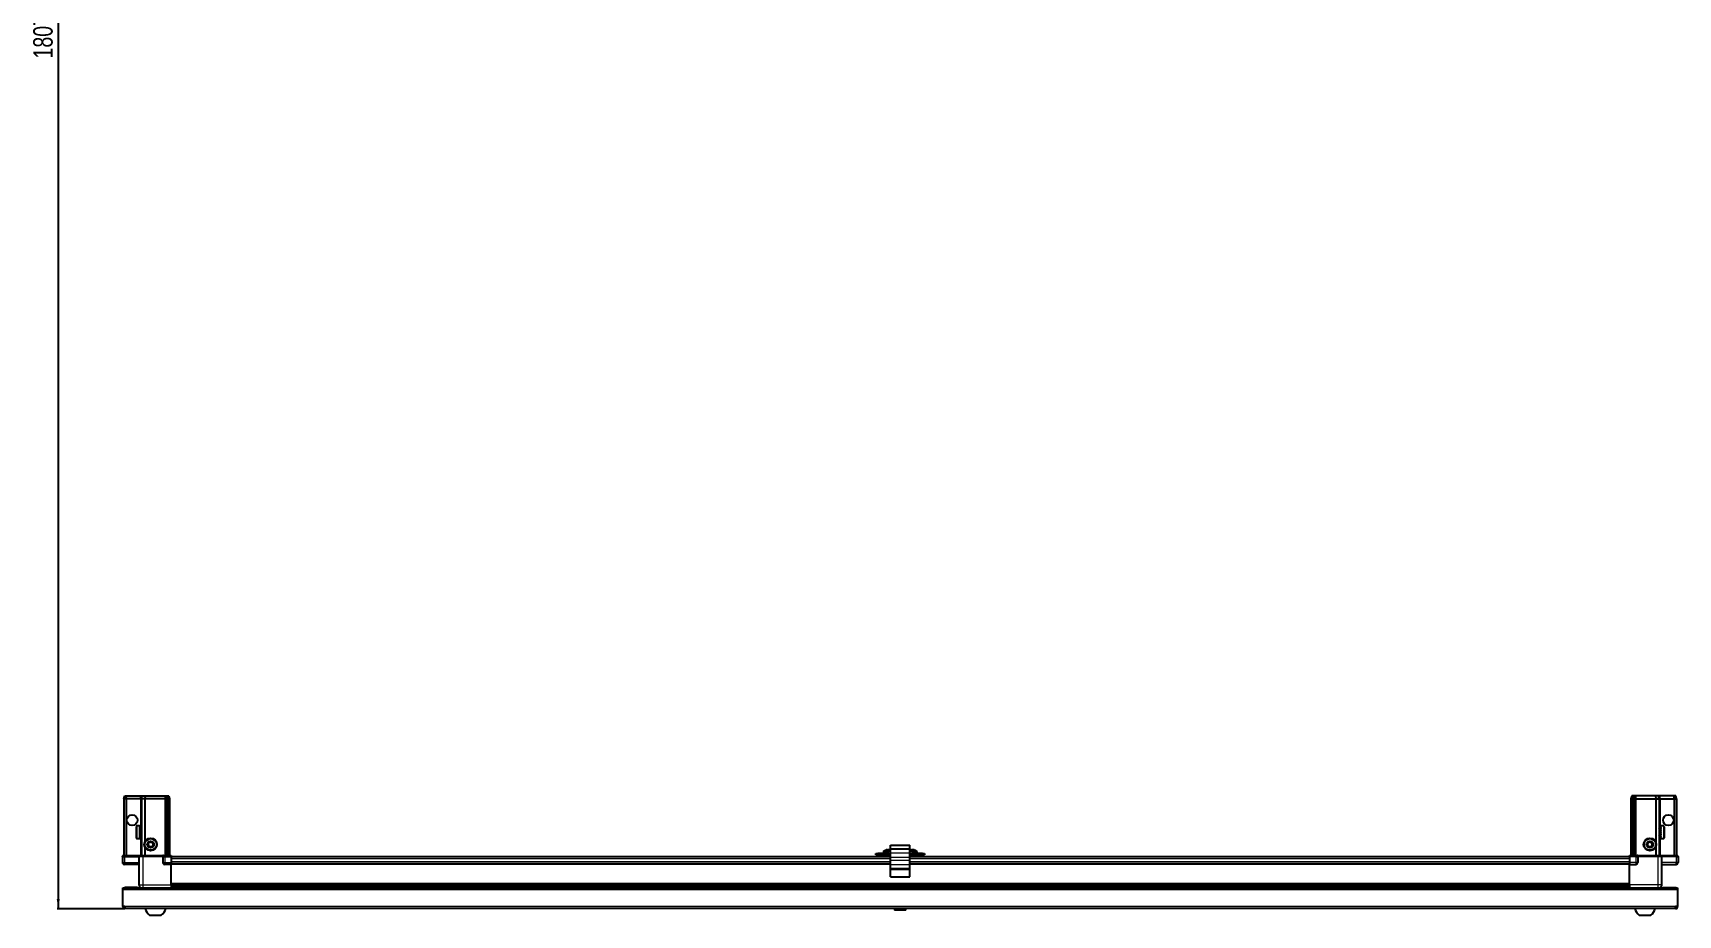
# Model space of a CAD drawing. Header units: millimetres. Extents: x 1132 to 6872, y -1199 to 2270.
# Drawn here: x 1220 to 2912, y -1199 to -292 of the extents above; entities that cross this region are included whole.
import ezdxf

# ---------------------------------------------------------------- set-up
doc = ezdxf.new("R2010")
doc.units = ezdxf.units.MM
doc.layers.add('FORMAT', color=7, linetype='Continuous')
doc.styles.add('SLDTEXTSTYLE0', font='TXT', dxfattribs={"width": 0.75})
doc.dimstyles.new('SLDDIMSTYLE0', dxfattribs={"dimtxt": 20, "dimasz": 10, "dimexe": 0, "dimexo": 0.0625, "dimgap": 5, "dimtad": 2, "dimdec": 1, "dimrnd": 1e-09, "dimzin": 12, "dimdsep": 46, "dimtxsty": 'SLDTEXTSTYLE0', "dimsah": 1, "dimcen": 0.09, "dimadec": 0, "dimazin": 3, "dimtfac": 1, "dimtofl": 0, "dimtmove": 0, "dimatfit": 3, "dimfxl": 0, "dimfrac": 2, "dimtolj": 1, "dimtzin": 12, "dimarcsym": 0})

# ---------------------------------------------------------------- blocks, each defined once
blk = doc.blocks.new('_D_11')
at = {"layer": 'FORMAT'}
for p, q in [((2106.7, 614.4), (1245.5, 614.4)), ((1246.5, 614.4), (1246.5, -1192.6)), ((1315.1, -1192.6), (1245.5, -1192.6))]:
    blk.add_line(p, q, dxfattribs=at)
for points in [[(1246.5, 614.4), (1244.9, 604.4), (1248, 604.4)], [(1246.5, -1192.6), (1248, -1182.6), (1244.9, -1182.6)]]:
    blk.add_solid(points, dxfattribs=at)
at = {"layer": 'FORMAT', "insert": (1220.7, -318.6), "char_height": 20, "attachment_point": 1, "rotation": 90, "style": 'SLDTEXTSTYLE0'}
blk.add_mtext('1807', dxfattribs=at)

msp = doc.modelspace()

# ---------------------------------------------------------------- linework, layer by layer
at = {"color": 7, "linetype": 'Continuous', "lineweight": 25}
for p, q in [((1313.99, -1079.56), (1314.79, -1076.56)), ((1316.49, -1079.56), (1313.99, -1079.56)), ((1313.99, -1079.56), (1313.99, -1137.86)), ((1314.79, -1076.56), (1316.64, -1076.56)), ((1316.49, -1079.56), (1316.64, -1076.56)), ((1330.99, -1079.56), (1316.49, -1079.56)), ((1316.49, -1079.56), (1316.49, -1137.86)), ((1316.64, -1076.56), (1330.99, -1076.56)), ((1330.99, -1076.56), (1332.79, -1076.56)), ((1331.99, -1079.56), (1330.99, -1079.56)), ((1331.99, -1079.56), (1332.79, -1076.56)), ((1335.49, -1079.56), (1331.99, -1079.56)), ((1331.99, -1079.56), (1331.99, -1137.86)), ((1332.79, -1076.56), (1335.82, -1076.56)), ((1335.82, -1076.56), (1335.49, -1079.56)), ((1355.99, -1079.56), (1335.49, -1079.56)), ((1335.49, -1079.56), (1335.49, -1124.06)), ((1335.82, -1076.56), (1355.99, -1076.56)), ((1355.99, -1076.56), (1357.79, -1076.56)), ((1356.99, -1079.56), (1355.99, -1079.56)), ((1357.79, -1076.56), (1356.99, -1079.56)), ((1357.99, -1079.56), (1356.99, -1079.56)), ((1356.99, -1079.56), (1356.99, -1137.86)), ((1357.79, -1076.56), (1358.53, -1076.56)), ((1358.53, -1076.56), (1357.99, -1079.56)), ((1359.49, -1079.56), (1357.99, -1079.56)), ((1357.99, -1079.56), (1357.99, -1137.86)), ((1358.53, -1076.56), (1359.03, -1076.56)), ((1359.03, -1076.56), (1359.49, -1079.56)), ((1359.03, -1076.56), (1360.18, -1076.56)), ((1359.49, -1079.56), (1359.49, -1137.86)), ((1360.99, -1079.56), (1359.49, -1079.56)), ((1360.18, -1076.56), (1360.99, -1079.56)), ((1360.99, -1079.56), (1360.99, -1137.86)), ((2864.79, -1076.56), (2863.99, -1079.56)), ((2863.99, -1079.56), (2865.49, -1079.56)), ((2863.99, -1079.56), (2863.99, -1137.86)), ((2865.94, -1076.56), (2864.79, -1076.56)), ((2865.94, -1076.56), (2865.49, -1079.56)), ((2865.49, -1079.56), (2866.99, -1079.56)), ((2865.49, -1079.56), (2865.49, -1137.86)), ((2866.44, -1076.56), (2865.94, -1076.56)), ((2866.44, -1076.56), (2866.99, -1079.56)), ((2867.18, -1076.56), (2866.44, -1076.56)), ((2866.99, -1079.56), (2867.99, -1079.56)), ((2866.99, -1079.56), (2866.99, -1137.86)), ((2867.18, -1076.56), (2867.99, -1079.56)), ((2868.99, -1076.56), (2867.18, -1076.56)), ((2867.99, -1079.56), (2867.99, -1137.86)), ((2867.99, -1079.56), (2868.99, -1079.56)), ((2889.16, -1076.56), (2868.99, -1076.56)), ((2868.99, -1079.56), (2889.49, -1079.56)), ((2889.16, -1076.56), (2889.49, -1079.56)), ((2892.18, -1076.56), (2889.16, -1076.56)), ((2889.49, -1079.56), (2889.49, -1124.06)), ((2889.49, -1079.56), (2892.99, -1079.56)), ((2892.99, -1079.56), (2892.18, -1076.56)), ((2893.99, -1076.56), (2892.18, -1076.56)), ((2892.99, -1079.56), (2892.99, -1137.86)), ((2892.99, -1079.56), (2893.99, -1079.56)), ((2908.33, -1076.56), (2893.99, -1076.56)), ((2893.99, -1079.56), (2908.49, -1079.56)), ((2908.49, -1079.56), (2908.33, -1076.56)), ((2910.18, -1076.56), (2908.33, -1076.56)), ((2908.49, -1079.56), (2908.49, -1137.86)), ((2908.49, -1079.56), (2910.99, -1079.56)), ((2910.99, -1079.56), (2910.18, -1076.56)), ((2910.99, -1079.56), (2910.99, -1137.86)), ((1326.79, -1119.76), (1326.79, -1108.36)), ((1329.99, -1107.56), (1327.59, -1107.56)), ((1329.99, -1107.56), (1329.99, -1107.57)), ((1329.99, -1107.57), (1330.49, -1107.57)), ((1329.99, -1107.76), (1330.49, -1107.76)), ((1329.99, -1107.76), (1329.99, -1107.97)), ((1329.99, -1107.97), (1330.49, -1107.97)), ((1329.99, -1108.55), (1330.49, -1108.55)), ((1329.99, -1108.55), (1329.99, -1108.98)), ((1329.99, -1108.98), (1330.49, -1108.98)), ((1329.99, -1109.88), (1330.49, -1109.88)), ((1329.99, -1109.88), (1329.99, -1110.48)), ((1329.99, -1110.48), (1330.49, -1110.48)), ((1329.99, -1111.63), (1330.49, -1111.63)), ((1329.99, -1111.63), (1329.99, -1112.33)), ((1329.99, -1112.33), (1330.49, -1112.33)), ((1329.99, -1113.61), (1330.49, -1113.61)), ((1329.99, -1113.61), (1329.99, -1114.35)), ((1329.99, -1113.76), (1330.49, -1113.76)), ((1329.99, -1114.26), (1330.49, -1114.26)), ((1329.99, -1114.35), (1330.49, -1114.35)), ((1329.99, -1115.64), (1330.49, -1115.64)), ((1329.99, -1115.64), (1329.99, -1116.34)), ((1329.99, -1116.34), (1330.49, -1116.34)), ((1330.49, -1107.76), (1330.49, -1107.57)), ((1330.49, -1107.97), (1330.49, -1107.76)), ((1330.49, -1108.55), (1330.49, -1107.97)), ((1330.49, -1108.98), (1330.49, -1108.55)), ((1330.49, -1109.88), (1330.49, -1108.98)), ((1330.59, -1109.66), (1330.49, -1109.66)), ((1330.49, -1110.48), (1330.49, -1109.88)), ((1330.49, -1111.63), (1330.49, -1110.48)), ((1330.49, -1112.33), (1330.49, -1111.63)), ((1330.49, -1113.61), (1330.49, -1112.33)), ((1330.49, -1113.76), (1330.49, -1113.61)), ((1330.49, -1114.35), (1330.49, -1114.26)), ((1330.49, -1115.64), (1330.49, -1114.35)), ((1330.49, -1116.34), (1330.49, -1115.64)), ((1330.49, -1117.51), (1330.49, -1116.34)), ((1330.59, -1118.46), (1330.59, -1109.66)), ((1331.47, -1110.75), (1330.99, -1110.06)), ((1330.99, -1118.06), (1330.99, -1110.06)), ((1331.96, -1110.06), (1331.47, -1110.75)), ((1331.47, -1117.37), (1331.47, -1110.75)), ((1331.99, -1110.06), (1331.96, -1110.06)), ((1331.96, -1118.06), (1331.96, -1110.06)), ((2893.02, -1110.06), (2892.99, -1110.06)), ((2893.5, -1110.75), (2893.02, -1110.06)), ((2893.02, -1110.06), (2893.02, -1118.06)), ((2893.99, -1110.06), (2893.5, -1110.75)), ((2893.5, -1110.75), (2893.5, -1117.37)), ((2893.99, -1110.06), (2893.99, -1118.06)), ((2894.49, -1109.66), (2894.39, -1109.66)), ((2894.39, -1109.66), (2894.39, -1118.46)), ((2897.39, -1107.56), (2894.49, -1107.56)), ((2894.99, -1107.56), (2894.49, -1107.56)), ((2894.49, -1107.56), (2894.49, -1107.61)), ((2894.49, -1107.61), (2894.49, -1107.9)), ((2894.99, -1107.61), (2894.49, -1107.61)), ((2894.99, -1107.9), (2894.49, -1107.9)), ((2894.49, -1107.9), (2894.49, -1108.17)), ((2894.99, -1108.17), (2894.49, -1108.17)), ((2894.49, -1108.17), (2894.49, -1108.83)), ((2894.99, -1108.83), (2894.49, -1108.83)), ((2894.49, -1108.83), (2894.49, -1109.3)), ((2894.49, -1109.3), (2894.49, -1110.28)), ((2894.99, -1109.3), (2894.49, -1109.3)), ((2894.99, -1110.28), (2894.49, -1110.28)), ((2894.49, -1110.28), (2894.49, -1110.91)), ((2894.49, -1110.91), (2894.49, -1112.1)), ((2894.99, -1110.91), (2894.49, -1110.91)), ((2894.99, -1112.1), (2894.49, -1112.1)), ((2894.49, -1112.1), (2894.49, -1112.73)), ((2894.99, -1112.73), (2894.49, -1112.73)), ((2894.49, -1112.82), (2894.49, -1114.11)), ((2894.99, -1112.82), (2894.49, -1112.82)), ((2894.99, -1114.11), (2894.49, -1114.11)), ((2894.99, -1114.59), (2894.49, -1114.59)), ((2894.49, -1114.59), (2894.49, -1114.85)), ((2894.49, -1114.85), (2894.49, -1116.12)), ((2894.99, -1114.85), (2894.49, -1114.85)), ((2894.99, -1116.12), (2894.49, -1116.12)), ((2894.49, -1116.12), (2894.49, -1116.8)), ((2894.99, -1107.61), (2894.99, -1107.56)), ((2894.99, -1108.17), (2894.99, -1107.9)), ((2894.99, -1109.3), (2894.99, -1108.83)), ((2894.99, -1110.91), (2894.99, -1110.28)), ((2894.99, -1112.82), (2894.99, -1112.1)), ((2894.99, -1114.85), (2894.99, -1114.11)), ((2894.99, -1116.8), (2894.99, -1116.12)), ((2898.19, -1108.36), (2898.19, -1119.76)), ((1327.59, -1120.56), (1329.99, -1120.56)), ((1329.99, -1117.51), (1330.49, -1117.51)), ((1329.99, -1117.51), (1329.99, -1118.11)), ((1329.99, -1118.11), (1330.49, -1118.11)), ((1329.99, -1119.04), (1330.49, -1119.04)), ((1329.99, -1119.04), (1329.99, -1119.48)), ((1329.99, -1119.48), (1330.49, -1119.48)), ((1329.99, -1120.09), (1330.49, -1120.09)), ((1329.99, -1120.09), (1329.99, -1120.33)), ((1329.99, -1120.33), (1330.49, -1120.33)), ((1329.99, -1120.55), (1330.49, -1120.55)), ((1329.99, -1120.55), (1329.99, -1120.56)), ((1329.99, -1120.56), (1330.49, -1120.56)), ((1330.49, -1118.11), (1330.49, -1117.51)), ((1330.49, -1119.04), (1330.49, -1118.11)), ((1330.49, -1118.46), (1330.59, -1118.46)), ((1330.49, -1119.48), (1330.49, -1119.04)), ((1330.49, -1120.09), (1330.49, -1119.48)), ((1330.49, -1120.33), (1330.49, -1120.09)), ((1330.49, -1120.55), (1330.49, -1120.33)), ((1330.49, -1120.56), (1330.49, -1120.55)), ((1330.99, -1118.06), (1331.47, -1117.37)), ((1331.47, -1117.37), (1331.96, -1118.06)), ((1331.96, -1118.06), (1331.99, -1118.06)), ((1335.49, -1129.06), (1335.49, -1137.86)), ((2101.16, -1132.23), (2101.16, -1132.23)), ((2102.49, -1127.21), (2122.49, -1127.21)), ((2102.49, -1131.21), (2102.49, -1127.21)), ((2102.49, -1131.21), (2122.49, -1131.21)), ((2102.49, -1135.2), (2102.49, -1131.21)), ((2122.49, -1131.21), (2122.49, -1127.21)), ((2122.49, -1135.2), (2122.49, -1131.21)), ((2126.16, -1132.23), (2126.16, -1132.23)), ((2889.49, -1129.06), (2889.49, -1137.86)), ((2892.99, -1118.06), (2893.02, -1118.06)), ((2893.02, -1118.06), (2893.5, -1117.37)), ((2893.5, -1117.37), (2893.99, -1118.06)), ((2894.39, -1118.46), (2894.49, -1118.46)), ((2894.49, -1116.8), (2894.49, -1117.92)), ((2894.99, -1116.8), (2894.49, -1116.8)), ((2894.99, -1117.92), (2894.49, -1117.92)), ((2894.49, -1117.92), (2894.49, -1118.49)), ((2894.49, -1118.49), (2894.49, -1119.35)), ((2894.99, -1118.49), (2894.49, -1118.49)), ((2894.99, -1119.35), (2894.49, -1119.35)), ((2894.49, -1119.35), (2894.49, -1119.74)), ((2894.49, -1119.74), (2894.49, -1120.26)), ((2894.99, -1119.74), (2894.49, -1119.74)), ((2894.99, -1120.26), (2894.49, -1120.26)), ((2894.49, -1120.26), (2894.49, -1120.44)), ((2894.49, -1120.44), (2894.49, -1120.56)), ((2894.99, -1120.44), (2894.49, -1120.44)), ((2894.49, -1120.56), (2897.39, -1120.56)), ((2894.99, -1118.49), (2894.99, -1117.92)), ((2894.99, -1119.74), (2894.99, -1119.35)), ((2894.99, -1120.44), (2894.99, -1120.26)), ((1312.99, -1137.86), (1312.49, -1138.73)), ((1312.49, -1139.06), (1312.49, -1138.73)), ((1312.49, -1139.06), (1314.49, -1139.06)), ((1312.49, -1139.06), (1312.49, -1145.06)), ((1314.49, -1137.86), (1312.99, -1137.86)), ((1314.49, -1137.86), (1329.29, -1137.86)), ((1329.29, -1139.06), (1314.49, -1139.06)), ((1314.49, -1139.06), (1329.29, -1139.06)), ((1329.49, -1147.06), (1314.49, -1147.06)), ((1329.29, -1137.86), (1329.49, -1137.86)), ((1329.49, -1139.06), (1329.29, -1139.06)), ((1329.49, -1139.06), (1329.49, -1137.86)), ((1329.49, -1137.86), (1333.49, -1137.86)), ((1333.49, -1139.06), (1329.49, -1139.06)), ((1329.49, -1139.06), (1329.49, -1168.06)), ((1333.49, -1137.86), (1353.79, -1137.86)), ((1353.79, -1139.06), (1333.49, -1139.06)), ((1353.79, -1137.86), (1353.99, -1137.86)), ((1353.99, -1139.06), (1353.79, -1139.06)), ((1353.99, -1139.06), (1353.99, -1137.86)), ((1354.67, -1137.86), (1353.99, -1137.86)), ((1353.99, -1139.06), (1355.99, -1139.06)), ((1353.99, -1139.06), (1353.99, -1145.06)), ((1354.67, -1137.86), (1362.49, -1137.86)), ((1362.49, -1138.73), (1355.99, -1138.73)), ((1362.49, -1139.06), (1355.99, -1139.06)), ((1355.99, -1139.06), (1362.49, -1139.06)), ((1362.49, -1147.06), (1355.99, -1147.06)), ((1362.49, -1137.86), (1362.49, -1138.73)), ((1362.49, -1138.73), (1362.49, -1138.73)), ((1362.49, -1139.06), (1362.49, -1138.73)), ((1362.49, -1139.06), (1362.49, -1139.06)), ((1362.49, -1139.06), (1362.49, -1145.06)), ((2102.49, -1139.21), (1362.49, -1139.21)), ((1362.49, -1145.06), (1362.49, -1147.06)), ((2102.49, -1146.41), (1362.49, -1146.41)), ((1362.49, -1168.06), (1362.49, -1147.06)), ((2087.49, -1137.21), (2087.49, -1135.71)), ((2087.49, -1135.71), (2089.49, -1135.71)), ((2089.49, -1137.21), (2087.49, -1137.21)), ((2089.49, -1135.71), (2089.49, -1137.21)), ((2100.74, -1135.71), (2089.49, -1135.71)), ((2100.74, -1137.21), (2089.49, -1137.21)), ((2095.24, -1133.81), (2095.24, -1135.71)), ((2097.49, -1137.21), (2097.49, -1139.21)), ((2100.74, -1137.21), (2100.74, -1135.71)), ((2100.74, -1135.71), (2102.49, -1135.71)), ((2102.49, -1137.21), (2100.74, -1137.21)), ((2102.49, -1139.52), (2102.49, -1135.2)), ((2102.49, -1142.75), (2102.49, -1139.52)), ((2102.49, -1147.07), (2102.49, -1142.75)), ((2102.49, -1150.84), (2102.49, -1147.07)), ((2122.49, -1139.52), (2122.49, -1135.2)), ((2122.49, -1135.71), (2124.24, -1135.71)), ((2124.24, -1137.21), (2122.49, -1137.21)), ((2862.49, -1139.21), (2122.49, -1139.21)), ((2122.49, -1142.75), (2122.49, -1139.52)), ((2122.49, -1147.07), (2122.49, -1142.75)), ((2862.49, -1146.41), (2122.49, -1146.41)), ((2122.49, -1150.84), (2122.49, -1147.07)), ((2124.24, -1135.71), (2124.24, -1137.21)), ((2135.49, -1135.71), (2124.24, -1135.71)), ((2135.49, -1137.21), (2124.24, -1137.21)), ((2127.49, -1139.21), (2127.49, -1137.21)), ((2129.74, -1135.71), (2129.74, -1133.81)), ((2135.49, -1137.21), (2135.49, -1135.71)), ((2135.49, -1135.71), (2137.49, -1135.71)), ((2137.49, -1137.21), (2135.49, -1137.21)), ((2137.49, -1135.71), (2137.49, -1137.21)), ((2862.49, -1137.86), (2870.31, -1137.86)), ((2862.49, -1138.73), (2862.49, -1137.86)), ((2862.49, -1139.06), (2862.49, -1138.73)), ((2868.99, -1138.73), (2862.49, -1138.73)), ((2868.99, -1139.06), (2862.49, -1139.06)), ((2862.49, -1139.06), (2862.49, -1145.06)), ((2862.49, -1145.06), (2862.49, -1147.06)), ((2862.49, -1147.06), (2868.99, -1147.06)), ((2862.49, -1168.06), (2862.49, -1147.06)), ((2868.99, -1139.06), (2870.99, -1139.06)), ((2870.99, -1139.06), (2868.99, -1139.06)), ((2870.99, -1137.86), (2870.31, -1137.86)), ((2870.99, -1139.06), (2870.99, -1137.86)), ((2870.99, -1137.86), (2871.19, -1137.86)), ((2871.19, -1139.06), (2870.99, -1139.06)), ((2870.99, -1139.06), (2870.99, -1145.06)), ((2871.19, -1137.86), (2891.49, -1137.86)), ((2891.49, -1139.06), (2871.19, -1139.06)), ((2891.49, -1137.86), (2895.49, -1137.86)), ((2895.49, -1139.06), (2891.49, -1139.06)), ((2895.49, -1139.06), (2895.49, -1137.86)), ((2895.49, -1137.86), (2895.69, -1137.86)), ((2895.69, -1139.06), (2895.49, -1139.06)), ((2895.49, -1139.06), (2895.49, -1168.06)), ((2895.49, -1147.06), (2910.49, -1147.06)), ((2895.69, -1137.86), (2910.49, -1137.86)), ((2910.49, -1139.06), (2895.69, -1139.06)), ((2911.99, -1137.86), (2910.49, -1137.86)), ((2910.49, -1139.06), (2912.49, -1139.06)), ((2912.49, -1138.73), (2911.99, -1137.86)), ((2912.49, -1138.73), (2911.99, -1137.86)), ((2912.49, -1139.06), (2912.49, -1138.73)), ((2912.49, -1139.06), (2912.49, -1138.73)), ((2912.49, -1139.06), (2912.49, -1139.06)), ((2912.49, -1139.06), (2912.49, -1145.06)), ((2102.49, -1152.29), (2102.49, -1150.84)), ((2102.49, -1160.01), (2102.49, -1152.29)), ((2102.49, -1160.01), (2122.49, -1160.01)), ((2122.49, -1152.29), (2122.49, -1150.84)), ((2122.49, -1160.01), (2122.49, -1152.29)), ((1312.99, -1171.06), (2911.99, -1171.06)), ((1312.99, -1173.16), (1312.99, -1171.06)), ((1312.99, -1190.46), (1312.99, -1173.16)), ((1327.99, -1170.96), (1315.09, -1170.96)), ((1327.99, -1170.96), (1327.99, -1171.06)), ((1362.49, -1169.09), (2862.49, -1169.09)), ((1362.49, -1169.12), (2862.49, -1169.12)), ((1386.37, -1170.91), (1362.49, -1170.91)), ((1380.99, -1171.06), (1380.99, -1170.91)), ((1381.03, -1171.06), (1381.03, -1170.91)), ((1381.3, -1171.06), (1381.3, -1170.91)), ((1381.56, -1171.06), (1381.56, -1170.91)), ((1382.21, -1171.06), (1382.21, -1170.91)), ((1382.67, -1171.06), (1382.67, -1170.91)), ((1383.64, -1171.06), (1383.64, -1170.91)), ((1384.26, -1171.06), (1384.26, -1170.91)), ((1385.45, -1171.06), (1385.45, -1170.91)), ((1386.11, -1171.06), (1386.11, -1170.91)), ((1386.16, -1171.06), (1386.16, -1170.91)), ((1387.45, -1170.91), (1386.37, -1170.91)), ((1388.19, -1170.91), (1387.45, -1170.91)), ((1387.45, -1171.06), (1387.45, -1170.91)), ((1387.45, -1170.91), (1387.45, -1170.91)), ((1387.47, -1171.06), (1387.47, -1170.91)), ((1387.96, -1171.06), (1387.96, -1170.91)), ((1388.19, -1171.06), (1388.19, -1170.91)), ((1388.61, -1170.91), (1388.19, -1170.91)), ((1388.19, -1170.91), (1388.19, -1170.91)), ((2836.37, -1170.91), (1388.61, -1170.91)), ((1389.46, -1171.06), (1389.46, -1170.91)), ((1390.15, -1171.06), (1390.15, -1170.91)), ((1391.28, -1171.06), (1391.28, -1170.91)), ((1391.86, -1171.06), (1391.86, -1170.91)), ((1392.73, -1171.06), (1392.73, -1170.91)), ((1393.13, -1171.06), (1393.13, -1170.91)), ((1393.66, -1171.06), (1393.66, -1170.91)), ((1393.85, -1171.06), (1393.85, -1170.91)), ((1393.99, -1171.06), (1393.99, -1170.91)), ((2830.99, -1171.06), (2830.99, -1170.91)), ((2831.16, -1171.06), (2831.16, -1170.91)), ((2831.37, -1171.06), (2831.37, -1170.91)), ((2831.93, -1171.06), (2831.93, -1170.91)), ((2832.35, -1171.06), (2832.35, -1170.91)), ((2833.25, -1171.06), (2833.25, -1170.91)), ((2833.83, -1171.06), (2833.83, -1170.91)), ((2834.98, -1171.06), (2834.98, -1170.91)), ((2835.67, -1171.06), (2835.67, -1170.91)), ((2836.95, -1170.91), (2836.37, -1170.91)), ((2836.95, -1171.06), (2836.95, -1170.91)), ((2836.96, -1170.91), (2836.95, -1170.91)), ((2837.69, -1170.91), (2836.96, -1170.91)), ((2837.13, -1171.06), (2837.13, -1170.91)), ((2837.63, -1171.06), (2837.63, -1170.91)), ((2837.69, -1171.06), (2837.69, -1170.91)), ((2838.61, -1170.91), (2837.69, -1170.91)), ((2837.69, -1170.91), (2837.69, -1170.91)), ((2862.49, -1170.91), (2838.61, -1170.91)), ((2838.98, -1171.06), (2838.98, -1170.91)), ((2839.69, -1171.06), (2839.69, -1170.91)), ((2840.86, -1171.06), (2840.86, -1170.91)), ((2841.47, -1171.06), (2841.47, -1170.91)), ((2842.41, -1171.06), (2842.41, -1170.91)), ((2842.86, -1171.06), (2842.86, -1170.91)), ((2843.48, -1171.06), (2843.48, -1170.91)), ((2843.73, -1171.06), (2843.73, -1170.91)), ((2843.97, -1171.06), (2843.97, -1170.91)), ((2843.99, -1171.06), (2843.99, -1170.91)), ((2896.99, -1170.96), (2896.99, -1171.06)), ((2896.99, -1170.96), (2909.89, -1170.96)), ((2911.99, -1171.06), (2911.99, -1173.16)), ((2911.99, -1173.16), (2911.99, -1190.46)), ((1315.09, -1190.46), (1312.99, -1190.46)), ((1315.09, -1190.46), (1315.09, -1192.56)), ((2909.89, -1192.56), (1315.09, -1192.56)), ((1340.49, -1199.16), (1352.49, -1199.16)), ((2107.69, -1192.56), (2106.7, -1193.55)), ((2106.7, -1193.55), (2106.7, -1194.06)), ((2118.27, -1193.55), (2106.7, -1193.55)), ((2118.27, -1194.06), (2106.7, -1194.06)), ((2118.27, -1193.55), (2117.29, -1192.56)), ((2118.27, -1194.06), (2118.27, -1193.55)), ((2872.49, -1199.16), (2884.49, -1199.16)), ((2911.99, -1190.46), (2909.89, -1190.46)), ((2909.89, -1192.56), (2909.89, -1190.46))]:
    msp.add_line(p, q, dxfattribs=at)
at = {"color": 8, "linetype": 'Continuous', "lineweight": 18}
for p, q in [((1330.99, -1079.56), (1330.99, -1076.56)), ((1330.99, -1079.56), (1330.99, -1110.06)), ((1355.99, -1076.56), (1355.99, -1079.56)), ((1355.99, -1079.56), (1355.99, -1137.86)), ((2868.99, -1076.56), (2868.99, -1079.56)), ((2868.99, -1079.56), (2868.99, -1137.86)), ((2893.99, -1079.56), (2893.99, -1076.56)), ((2893.99, -1079.56), (2893.99, -1110.06)), ((1327.59, -1120.56), (1327.59, -1107.56)), ((2897.39, -1107.56), (2897.39, -1120.56)), ((1330.99, -1118.06), (1330.99, -1137.86)), ((2095.43, -1133.44), (2099.99, -1133.44)), ((2099.99, -1133.44), (2102.49, -1133.44)), ((2122.49, -1133.44), (2124.99, -1133.44)), ((2124.99, -1133.44), (2129.54, -1133.44)), ((2893.99, -1118.06), (2893.99, -1137.86)), ((1312.49, -1145.06), (1314.49, -1145.06)), ((1314.49, -1139.06), (1314.49, -1137.86)), ((1314.49, -1139.06), (1314.49, -1145.06)), ((1314.49, -1145.06), (1329.49, -1145.06)), ((1314.49, -1147.06), (1314.49, -1145.06)), ((1329.29, -1139.06), (1329.29, -1137.86)), ((1333.49, -1139.06), (1333.49, -1137.86)), ((1333.49, -1139.06), (1333.49, -1168.06)), ((1353.79, -1139.06), (1353.79, -1137.86)), ((1353.99, -1145.06), (1355.99, -1145.06)), ((1355.99, -1139.06), (1355.99, -1138.73)), ((1355.99, -1139.06), (1355.99, -1145.06)), ((1355.99, -1145.06), (1362.49, -1145.06)), ((1355.99, -1145.06), (1355.99, -1147.06)), ((1362.49, -1139.06), (1362.49, -1138.73)), ((2102.49, -1141.21), (1362.49, -1141.21)), ((2102.49, -1144.41), (1362.49, -1144.41)), ((2102.49, -1147.06), (1362.49, -1147.06)), ((2095.24, -1133.81), (2099.99, -1133.81)), ((2099.99, -1133.81), (2102.49, -1133.81)), ((2102.49, -1135.2), (2122.49, -1135.2)), ((2102.49, -1139.52), (2122.49, -1139.52)), ((2102.49, -1142.75), (2122.49, -1142.75)), ((2102.49, -1147.07), (2122.49, -1147.07)), ((2122.49, -1133.81), (2124.99, -1133.81)), ((2862.49, -1141.21), (2122.49, -1141.21)), ((2862.49, -1144.41), (2122.49, -1144.41)), ((2862.49, -1147.06), (2122.49, -1147.06)), ((2124.99, -1133.81), (2129.74, -1133.81)), ((2868.99, -1145.06), (2862.49, -1145.06)), ((2868.99, -1139.06), (2868.99, -1138.73)), ((2868.99, -1139.06), (2868.99, -1145.06)), ((2870.99, -1145.06), (2868.99, -1145.06)), ((2868.99, -1145.06), (2868.99, -1147.06)), ((2871.19, -1137.86), (2871.19, -1139.06)), ((2891.49, -1139.06), (2891.49, -1137.86)), ((2891.49, -1139.06), (2891.49, -1168.06)), ((2910.49, -1145.06), (2895.49, -1145.06)), ((2895.69, -1137.86), (2895.69, -1139.06)), ((2910.49, -1139.06), (2910.49, -1137.86)), ((2910.49, -1139.06), (2910.49, -1145.06)), ((2912.49, -1145.06), (2910.49, -1145.06)), ((2910.49, -1147.06), (2910.49, -1145.06)), ((1362.49, -1166.46), (2862.49, -1166.46)), ((2102.49, -1150.84), (2122.49, -1150.84)), ((2102.49, -1152.29), (2122.49, -1152.29)), ((2911.99, -1173.16), (1312.99, -1173.16)), ((1315.09, -1171.06), (1315.09, -1170.96)), ((1333.49, -1168.06), (1362.49, -1168.06)), ((2862.49, -1167.88), (1362.49, -1167.88)), ((1362.49, -1170.33), (2862.49, -1170.33)), ((2891.49, -1168.06), (2862.49, -1168.06)), ((2909.89, -1171.06), (2909.89, -1170.96)), ((2909.89, -1190.46), (1315.09, -1190.46))]:
    msp.add_line(p, q, dxfattribs=at)
at = {"color": 7, "linetype": 'Continuous', "lineweight": 25, "flags": 128}
for points in [[(2102.49, -1132.41), (2102.48, -1132.41), (2102.17, -1132.31)], [(2122.84, -1132.31), (2122.52, -1132.4), (2122.49, -1132.41)], [(1315.09, -1170.96), (1314.68, -1171), (1314.45, -1171.06)], [(2910.53, -1171.06), (2910.3, -1171), (2909.89, -1170.96)]]:
    msp.add_lwpolyline(points, dxfattribs=at)
at = {"color": 7, "linetype": 'Continuous', "lineweight": 25}
for centre, radius in [((1322.49, -1101.56), 5.5), ((2902.49, -1101.56), 5.5), ((1341.49, -1126.56), 6.5), ((1341.49, -1126.56), 3.46), ((2883.49, -1126.56), 6.5), ((2883.49, -1126.56), 3.46)]:
    msp.add_circle(centre, radius, dxfattribs=at)
at = {"color": 8, "linetype": 'Continuous', "lineweight": 18}
for centre in [(1341.49, -1126.56), (2883.49, -1126.56)]:
    msp.add_circle(centre, 5.7, dxfattribs=at)
at = {"color": 7, "linetype": 'Continuous', "lineweight": 25}
for centre, radius, start, end in [((1327.59, -1108.36), 0.8, 90, 180), ((1330.99, -1109.66), 0.4, 180, 270), ((2893.99, -1109.66), 0.4, 270, 360), ((2897.39, -1108.36), 0.8, 360, 90), ((1327.59, -1119.76), 0.8, 180, 270), ((1330.99, -1118.46), 0.4, 90, 180), ((1341.49, -1126.56), 2.5, 147.37605, 207.37605), ((1341.49, -1126.56), 2.5, 207.37605, 267.37605), ((1341.49, -1126.56), 2.5, 87.37605, 147.37605), ((1341.49, -1126.56), 2.5, 267.37605, 327.37605), ((1341.49, -1126.56), 2.5, 27.37605, 87.37605), ((1341.49, -1126.56), 2.5, 327.37605, 27.37605), ((2095.69, -1133.81), 0.45, 124.71791, 180), ((2099.99, -1140.01), 8, 105.59831, 124.71791), ((2124.99, -1140.01), 8, 55.28209, 74.20809), ((2129.29, -1133.81), 0.45, 0, 55.28209), ((2883.49, -1126.56), 2.5, 134.67671, 194.67671), ((2883.49, -1126.56), 2.5, 194.67671, 254.67671), ((2883.49, -1126.56), 2.5, 74.67671, 134.67671), ((2883.49, -1126.56), 2.5, 254.67671, 314.67671), ((2883.49, -1126.56), 2.5, 14.67671, 74.67671), ((2883.49, -1126.56), 2.5, 314.67671, 14.67671), ((2893.99, -1118.46), 0.4, 0, 90), ((2897.39, -1119.76), 0.8, 270, 0), ((1314.49, -1145.06), 2, 180, 270), ((1355.99, -1145.06), 2, 180, 270), ((2868.99, -1145.06), 2, 270, 0), ((2910.49, -1145.06), 2, 270, 0), ((1315.09, -1190.46), 2.1, 180, 270), ((1315.09, -1190.46), 0.6, 180, 270), ((1347.51, -1189.54), 11.91, 194.70035, 233.8734), ((1345.46, -1189.54), 11.91, 306.1266, 345.29965), ((2879.51, -1189.54), 11.91, 194.70035, 233.8734), ((2877.46, -1189.54), 11.91, 306.1266, 345.29965), ((2909.89, -1190.46), 2.1, 270, 0), ((2909.89, -1190.46), 0.6, 270, 0)]:
    msp.add_arc(centre, radius, start, end, dxfattribs=at)
for centre, start_param, end_param in [((1355.99, -1135.26), 2.4188584, 3.1415927), ((2868.99, -1135.26), 3.1415927, 3.8643269)]:
    msp.add_ellipse(centre, major_axis=(0, 3.46), ratio=0.5773503, start_param=start_param, end_param=end_param, dxfattribs=at)
for points, knots in [([(1338.6, -1126.43), (1338.88, -1126), (1339.4, -1125.18), (1339.92, -1124.38), (1340.16, -1124)], [0, 0, 0, 0, 0.5346859, 1, 1, 1, 1]), ([(1339.93, -1128.99), (1339.87, -1128.88), (1339.6, -1128.35), (1339.14, -1127.47), (1338.76, -1126.74), (1338.6, -1126.43)], [0, 0, 0, 0, 0.1331247, 0.6370994, 1, 1, 1, 1]), ([(1342.82, -1129.13), (1342.3, -1129.1), (1341.34, -1129.06), (1340.38, -1129.01), (1339.93, -1128.99)], [0, 0, 0, 0, 0.5346859, 1, 1, 1, 1]), ([(1340.16, -1124), (1340.68, -1124.02), (1341.64, -1124.07), (1342.6, -1124.11), (1343.04, -1124.13)], [0, 0, 0, 0, 0.53468586, 1, 1, 1, 1]), ([(1344.37, -1126.69), (1344.09, -1127.13), (1343.57, -1127.94), (1343.06, -1128.75), (1342.82, -1129.13)], [0, 0, 0, 0, 0.5346859, 1, 1, 1, 1]), ([(1343.04, -1124.13), (1343.2, -1124.44), (1343.58, -1125.17), (1344.04, -1126.05), (1344.31, -1126.58), (1344.37, -1126.69)], [0, 0, 0, 0, 0.3629006, 0.8668753, 1, 1, 1, 1]), ([(2102.24, -1132.34), (2102.24, -1132.34), (2102.24, -1132.33), (2102.21, -1132.33), (2102.09, -1132.29), (2101.83, -1132.23), (2101.52, -1132.17), (2101.29, -1132.15), (2101.15, -1132.17), (2101.16, -1132.23), (2101.17, -1132.3), (2101.16, -1132.32), (2101.14, -1132.33), (2101.12, -1132.34), (2101.11, -1132.34), (2101.08, -1132.33), (2101.03, -1132.32), (2100.82, -1132.27), (2100.56, -1132.2), (2100.2, -1132.16), (2099.88, -1132.15), (2099.5, -1132.19), (2099.2, -1132.26), (2098.97, -1132.32), (2098.9, -1132.33), (2098.88, -1132.34), (2098.86, -1132.34), (2098.84, -1132.33), (2098.82, -1132.33), (2098.8, -1132.28), (2098.83, -1132.21), (2098.79, -1132.15), (2098.59, -1132.15), (2098.29, -1132.2), (2098, -1132.26), (2097.8, -1132.32), (2097.75, -1132.33), (2097.75, -1132.33)], [0, 0, 0, 0, 0.0028392, 0.0068323, 0.0178959, 0.0673466, 0.1262697, 0.1635381, 0.201111, 0.28293, 0.3109228, 0.3249617, 0.3307219, 0.3335843, 0.3364739, 0.3389857, 0.3437038, 0.3589427, 0.4317291, 0.4788261, 0.5135617, 0.5573693, 0.6405693, 0.6613161, 0.6651121, 0.6689448, 0.6715022, 0.6740537, 0.6785011, 0.6922047, 0.7560162, 0.8203204, 0.8585349, 0.9111231, 0.9690933, 0.9981781, 1, 1, 1, 1]), ([(2127.24, -1132.34), (2127.24, -1132.34), (2127.24, -1132.33), (2127.21, -1132.33), (2127.09, -1132.29), (2126.83, -1132.23), (2126.52, -1132.17), (2126.29, -1132.15), (2126.15, -1132.17), (2126.16, -1132.23), (2126.17, -1132.3), (2126.16, -1132.32), (2126.14, -1132.33), (2126.12, -1132.34), (2126.11, -1132.34), (2126.08, -1132.33), (2126.03, -1132.32), (2125.82, -1132.27), (2125.56, -1132.2), (2125.2, -1132.16), (2124.88, -1132.15), (2124.5, -1132.19), (2124.2, -1132.26), (2123.97, -1132.32), (2123.9, -1132.33), (2123.88, -1132.34), (2123.86, -1132.34), (2123.84, -1132.33), (2123.82, -1132.33), (2123.8, -1132.28), (2123.83, -1132.21), (2123.79, -1132.15), (2123.59, -1132.15), (2123.29, -1132.2), (2123, -1132.26), (2122.8, -1132.32), (2122.75, -1132.33), (2122.75, -1132.33)], [0, 0, 0, 0, 0.0028392, 0.0068323, 0.0178959, 0.0673466, 0.1262697, 0.1635381, 0.201111, 0.28293, 0.3109228, 0.3249617, 0.3307219, 0.3335843, 0.3364739, 0.3389857, 0.3437038, 0.3589427, 0.4317291, 0.4788261, 0.5135617, 0.5573693, 0.6405693, 0.6613161, 0.6651121, 0.6689448, 0.6715022, 0.6740537, 0.6785011, 0.6922047, 0.7560162, 0.8203204, 0.8585349, 0.9111231, 0.9690933, 0.9981781, 1, 1, 1, 1]), ([(2880.7, -1125.8), (2881.07, -1125.44), (2881.76, -1124.76), (2882.44, -1124.08), (2882.76, -1123.77)], [0, 0, 0, 0, 0.5346859, 1, 1, 1, 1]), ([(2881.44, -1128.59), (2881.35, -1128.26), (2881.14, -1127.46), (2880.89, -1126.5), (2880.74, -1125.92), (2880.7, -1125.8)], [0, 0, 0, 0, 0.3629006, 0.8668753, 1, 1, 1, 1]), ([(2884.22, -1129.35), (2883.72, -1129.22), (2882.79, -1128.96), (2881.87, -1128.71), (2881.44, -1128.59)], [0, 0, 0, 0, 0.5346859, 1, 1, 1, 1]), ([(2882.76, -1123.77), (2883.25, -1123.91), (2884.18, -1124.16), (2885.11, -1124.41), (2885.54, -1124.53)], [0, 0, 0, 0, 0.5346859, 1, 1, 1, 1]), ([(2886.27, -1127.33), (2885.91, -1127.69), (2885.22, -1128.37), (2884.54, -1129.04), (2884.22, -1129.35)], [0, 0, 0, 0, 0.5346859, 1, 1, 1, 1]), ([(2885.54, -1124.53), (2885.57, -1124.65), (2885.72, -1125.23), (2885.98, -1126.2), (2886.19, -1126.99), (2886.27, -1127.33)], [0, 0, 0, 0, 0.1331247, 0.6370994, 1, 1, 1, 1]), ([(1329.49, -1168.06), (1329.54, -1168.5), (1329.61, -1169.18), (1330.04, -1170), (1330.5, -1170.55), (1330.9, -1170.91), (1331.16, -1171.04), (1331.21, -1171.06)], [0, 0, 0, 0, 0.3630185, 0.5584377, 0.7580039, 0.9575702, 1, 1, 1, 1]), ([(1362.49, -1168.06), (1362.49, -1168.46), (1362.49, -1169.25), (1362.49, -1170.27), (1362.49, -1170.9), (1362.49, -1171.05), (1362.49, -1171.06)], [0, 0, 0, 0, 0.32552014, 0.65104028, 0.97656042, 1, 1, 1, 1]), ([(2862.49, -1168.06), (2862.49, -1168.46), (2862.49, -1169.25), (2862.49, -1170.27), (2862.49, -1170.9), (2862.49, -1171.05), (2862.49, -1171.06)], [0, 0, 0, 0, 0.3255201, 0.6510403, 0.9765604, 1, 1, 1, 1]), ([(2895.49, -1168.06), (2895.44, -1168.5), (2895.37, -1169.18), (2894.93, -1170), (2894.48, -1170.55), (2894.07, -1170.91), (2893.81, -1171.04), (2893.77, -1171.06)], [0, 0, 0, 0, 0.3630185, 0.5584377, 0.7580039, 0.9575702, 1, 1, 1, 1])]:
    msp.add_open_spline(points, degree=3, knots=knots, dxfattribs=at)
at = {"color": 8, "linetype": 'Continuous', "lineweight": 18}
for points in [[(1329.49, -1168.06), (1329.55, -1168.06), (1329.67, -1168.06), (1330.59, -1168.06), (1331.92, -1168.06), (1332.96, -1168.06), (1333.49, -1168.06)], [(2895.49, -1168.06), (2895.43, -1168.06), (2895.31, -1168.06), (2894.38, -1168.06), (2893.06, -1168.06), (2892.01, -1168.06), (2891.49, -1168.06)]]:
    msp.add_open_spline(points, degree=3, dxfattribs=at)
for points, knots in [([(1333.49, -1168.06), (1333.49, -1168.5), (1333.49, -1169.18), (1333.49, -1170), (1333.49, -1170.55), (1333.49, -1170.91), (1333.49, -1171.04), (1333.49, -1171.06)], [0, 0, 0, 0, 0.3630185, 0.5584377, 0.7580039, 0.9575702, 1, 1, 1, 1]), ([(2891.49, -1168.06), (2891.49, -1168.5), (2891.49, -1169.18), (2891.49, -1170), (2891.49, -1170.55), (2891.49, -1170.91), (2891.49, -1171.04), (2891.49, -1171.06)], [0, 0, 0, 0, 0.36301846, 0.55843766, 0.75800394, 0.95757021, 1, 1, 1, 1])]:
    msp.add_open_spline(points, degree=3, knots=knots, dxfattribs=at)

# ---------------------------------------------------------------- dimensions: what is measured, and where the dimension line sits
at = {"layer": 'FORMAT'}
dim = msp.add_linear_dim(base=(1246.49, -1192.56), p1=(2106.7, 614.44), p2=(1315.09, -1192.56), angle=90, dimstyle='SLDDIMSTYLE0', dxfattribs=at)
dim.commit()
dim.dimension.update_dxf_attribs({"geometry": '_D_11', "text_midpoint": (1246.49, -289.06), "dimtype": 160})

doc.saveas('drawing.dxf')
